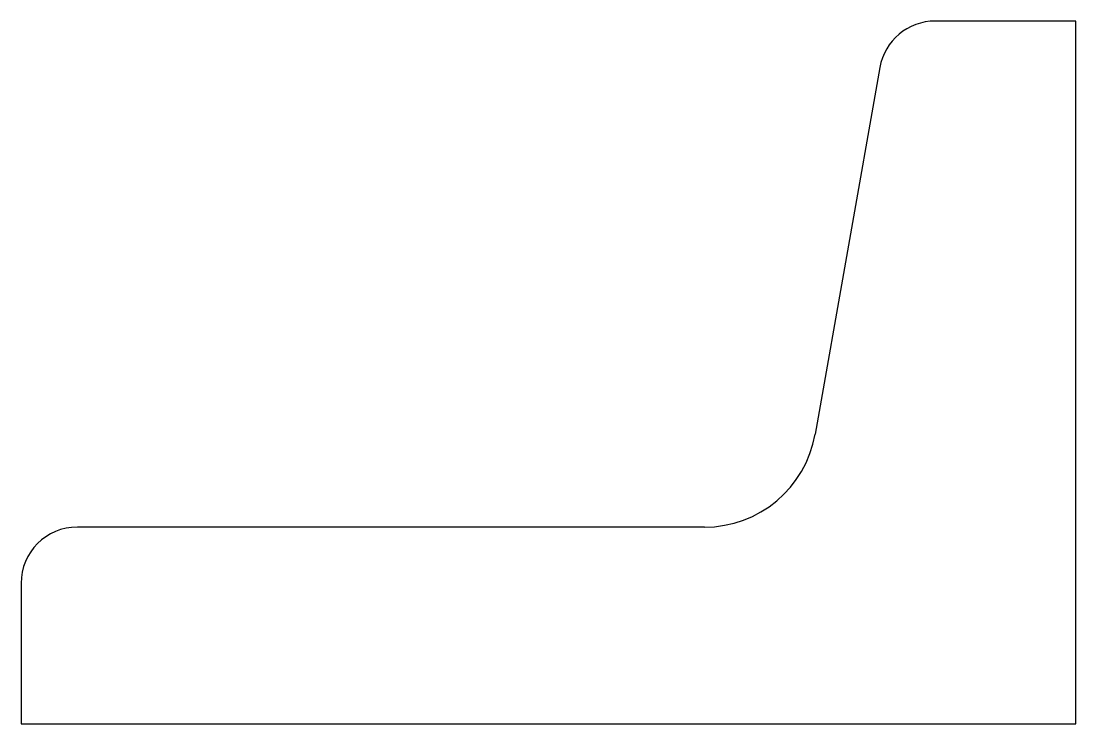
# Model space of a CAD drawing. Header units: millimetres. Extents: x 278 to 1028, y 295 to 795.
import ezdxf

# ---------------------------------------------------------------- set-up
doc = ezdxf.new("R2010")
doc.units = ezdxf.units.MM

msp = doc.modelspace()

# ---------------------------------------------------------------- linework, layer by layer
at = {"color": 7, "linetype": 'Continuous', "lineweight": 25}
for p, q in [((1028.3, 795.01), (928.3, 795.01)), ((1028.3, 295.01), (1028.3, 795.01)), ((888.91, 761.95), (842.92, 501.12)), ((764.13, 435.01), (318.3, 435.01)), ((278.3, 395.01), (278.3, 295.01)), ((278.3, 295.01), (1028.3, 295.01))]:
    msp.add_line(p, q, dxfattribs=at)
for centre, radius, start, end in [((928.3, 755.01), 40, 90, 170), ((764.13, 515.01), 80, 270, 350), ((318.3, 395.01), 40, 90, 180)]:
    msp.add_arc(centre, radius, start, end, dxfattribs=at)

doc.saveas('drawing.dxf')
